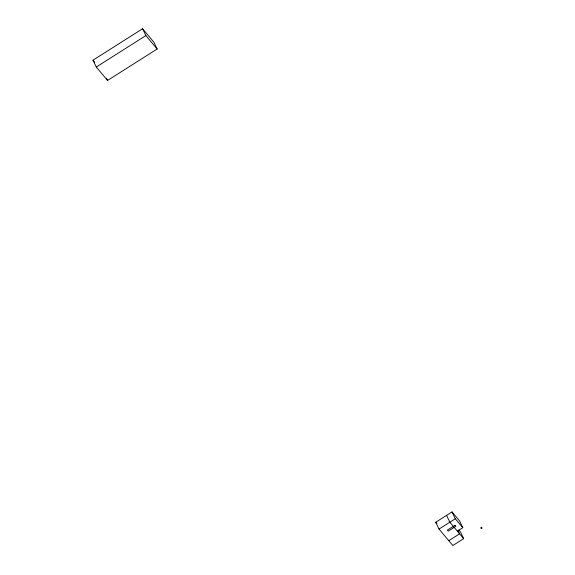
<?xml version="1.0" encoding="UTF-8"?>
<svg xmlns="http://www.w3.org/2000/svg" width="575" height="575" viewBox="0 0 575 575"><rect width="100%" height="100%" fill="white"/><g stroke="black" fill="none" stroke-linecap="round" stroke-linejoin="round"><path stroke-width="0.86" d="M481.958 528.066C481.131 525.349 480.067 529.654 481.922 528.145M92.992 60.181L142.586 28.75L153.856 42.176L157.14 49.019L107.539 80.45L96.269 67.023L92.992 60.181L94.681 62.193M96.269 67.023L145.87 35.593L157.14 49.019M458.85 530.013L460.374 531.825L463.651 538.667L452.834 545.524L439.02 529.079L435.742 522.237L452.029 511.915L459.518 520.835L462.796 527.678L457.333 531.142L449.844 522.222L446.567 515.38M439.02 529.079L455.307 518.758L462.796 527.678M448.773 540.694L459.598 533.837L463.651 538.667M457.333 531.142L459.598 533.837L458.138 530.79M435.742 522.237L436.892 523.602M452.029 511.915L455.307 518.758M142.586 28.75L145.87 35.593M106.447 78.171L107.539 80.45M454.99 525.284L447.357 530.121L448.213 531.142L455.846 526.305L454.99 525.284"/></g></svg>
